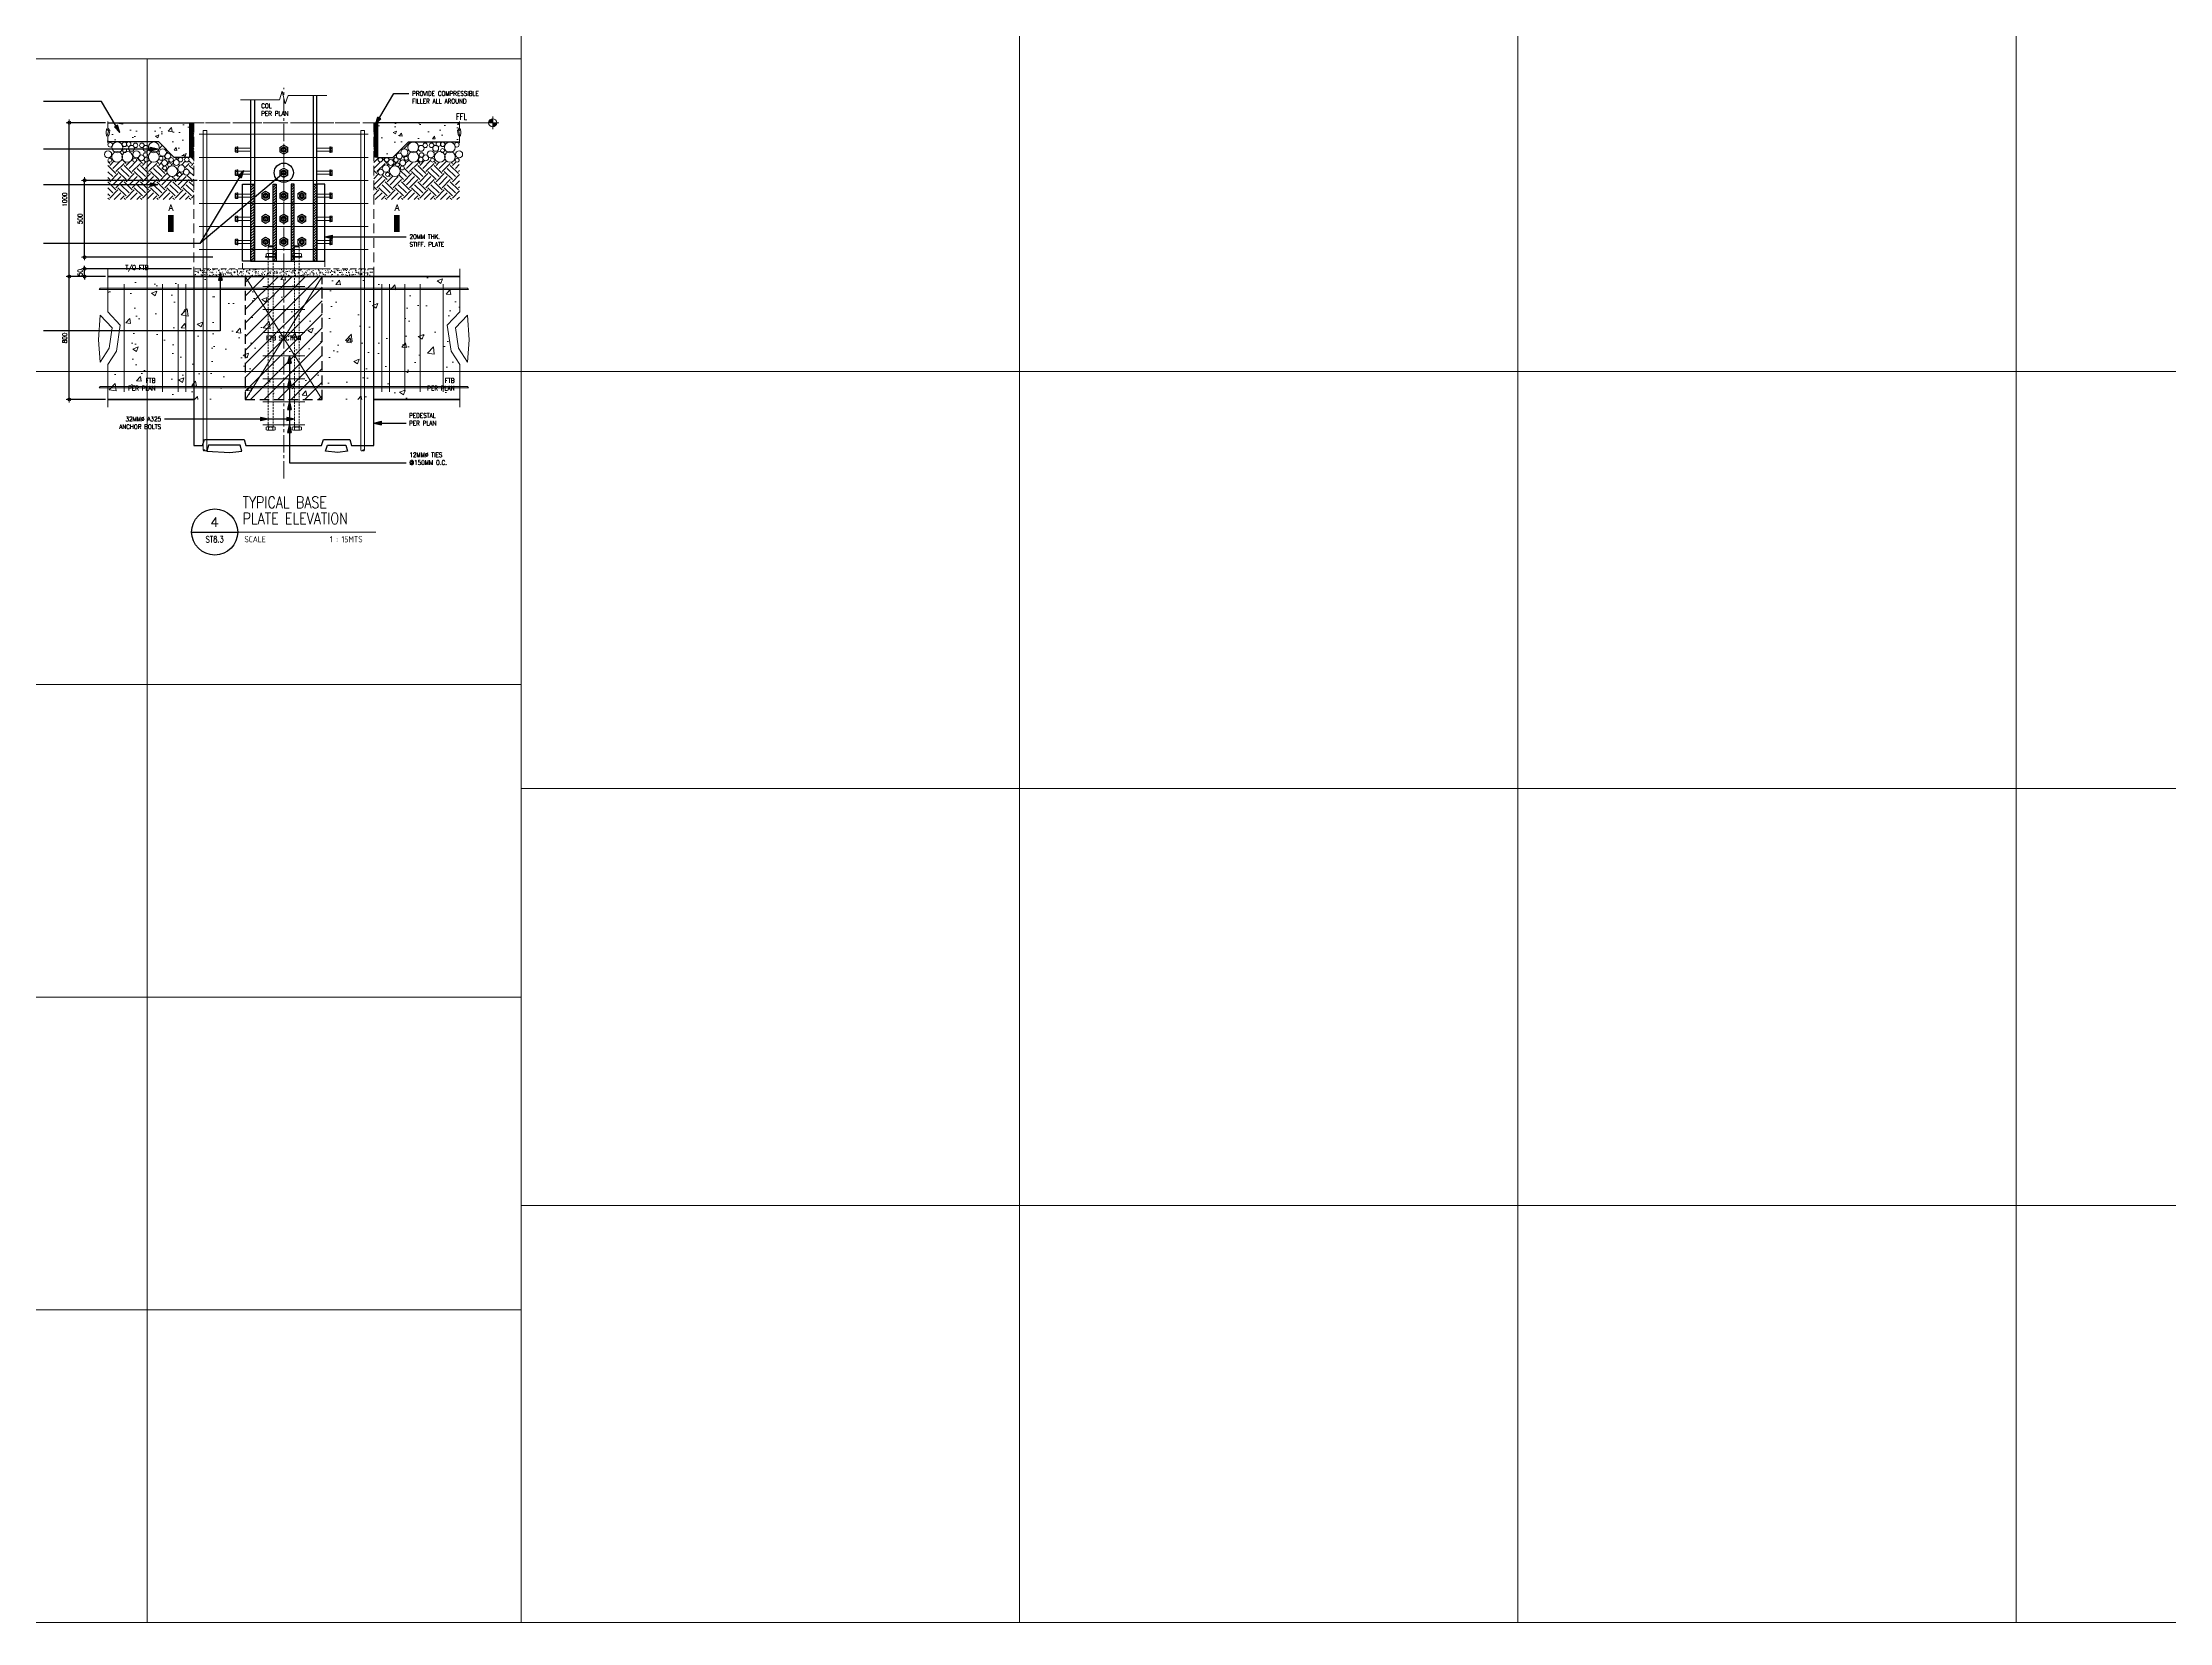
# Model space of a CAD drawing. Header units: millimetres. Extents: x 0 to 437400, y -7936 to 73710.
# Drawn here: x 26049 to 39878, y 0 to 10277 of the extents above; entities that cross this region are included whole.
import ezdxf
from ezdxf.enums import TextEntityAlignment as Align

# ---------------------------------------------------------------- set-up
doc = ezdxf.new("R2010")
doc.units = ezdxf.units.MM
doc.header["$LTSCALE"] = 10
doc.header["$MEASUREMENT"] = 0
for name, pattern in [('CENTER2', [1.125, 0.75, -0.125, 0.125, -0.125]), ('HIDDEN', [0.375, 0.25, -0.125]), ('PHANTOM2', [1.25, 0.625, -0.125, 0.125, -0.125, 0.125, -0.125])]:
    doc.linetypes.add(name, pattern=pattern)
for name, color, linetype, lineweight in [('.1 - NUMBER 9', 9, 'Continuous', 9), ('A_DIM', 1, 'Continuous', 5), ('BOLT', 33, 'Continuous', 20), ('BOLT HOLES', 2, 'Continuous', 5), ('COLUMN', 5, 'Continuous', 30), ('DIM', 1, 'Continuous', 5), ('DRB TIES', 4, 'Continuous', 20), ('DRB002', 251, 'Continuous', 15), ('GROUTING', 2, 'Continuous', 13), ('HATCH', 8, 'Continuous', 5), ('PEDESTAL', 3, 'Continuous', 25), ('PLATE', 2, 'Continuous', 18), ('S-Ablt', 1, 'Continuous', 9), ('S-ANNO-DIMS', 1, 'Continuous', 5), ('S-Anno-Symb', 143, 'PHANTOM2', 13), ('S-Anno-Text', 52, 'Continuous', 15), ('S-ANNO-WELD', 1, 'Continuous', 9), ('S-DETL-LN8', 8, 'Continuous', 9), ('S_Bolt', 9, 'Continuous', 9), ('S_FTB SECTION', 7, 'HIDDEN', 30), ('S_GRID LINES', 252, 'Continuous', 5), ('S_SLAB', 4, 'Continuous', 30), ('STIFFENER PLATE', 2, 'Continuous', 25)]:
    doc.layers.add(name, color=color, linetype=linetype, lineweight=lineweight)
doc.layers.add('A_LINE', color=1, linetype='Continuous')
doc.layers.add('TARGET-MAIN', color=1, linetype='Continuous')
doc.layers.add('GUIDE 000', color=3, linetype='Continuous', lineweight=0, plot=False)
doc.layers.add('S-DETL-GRID', color=62, linetype='Continuous', lineweight=9, plot=False)
doc.styles.add('1', font='simplex.shx', dxfattribs={"width": 0.8, "height": 20})
doc.styles.add('ARCHITEXT', font='architxt.shx', dxfattribs={"width": 0.85})
doc.styles.add('ROMANS12', font='ROMANS.shx', dxfattribs={"height": 1.125})
doc.styles.add('SIMPLEX', font='SIMPLEX.shx', dxfattribs={"width": 1.1})
doc.dimstyles.new('DDIM15', dxfattribs={"dimtxt": 30, "dimasz": 10, "dimexe": 15, "dimexo": 15, "dimgap": 15, "dimtad": 1, "dimdec": 4, "dimrnd": 1, "dimdsep": 46, "dimtxsty": '1', "dimblk": 'CIR-1', "dimcen": 100, "dimclrd": 1, "dimclre": 1, "dimclrt": 3, "dimadec": 0, "dimazin": 0, "dimtfac": 1, "dimtdec": 4, "dimtix": 1, "dimtmove": 0, "dimatfit": 3, "dimfxl": 1, "dimtvp": 1, "dimtolj": 1, "dimtzin": 0, "dimarcsym": 0})
doc.dimstyles.new('ESCA_ARW$7', dxfattribs={"dimtxt": 200, "dimasz": 1, "dimexe": 100, "dimexo": 100, "dimgap": 100, "dimtad": 1, "dimdec": 0, "dimrnd": 1, "dimdsep": 46, "dimtxsty": '1', "dimblk1": 'dim_arw', "dimblk2": 'dim_arw', "dimsah": 1, "dimcen": 50, "dimclrd": 1, "dimclre": 256, "dimclrt": 52, "dimadec": 0, "dimazin": 0, "dimtfac": 1, "dimtofl": 0, "dimtmove": 0, "dimatfit": 3, "dimldrblk": 'dim_arw', "dimfxl": 1, "dimtolj": 1, "dimtzin": 0, "dimarcsym": 0})

# ---------------------------------------------------------------- blocks, each defined once
blk = doc.blocks.new('bltss')
at = {"color": 1}
for radius in [16, 10.7]:
    blk.add_circle((26921, 19121, 0), radius, dxfattribs=at)
at = {"layer": 'BOLT HOLES', "ltscale": 0.05}
blk.add_circle((26921, 19121, 0), 16, dxfattribs=at)
at = {"layer": 'GUIDE 000'}
blk.add_point((26921, 19121, 0), dxfattribs=at)
at = {"layer": 'S_Bolt', "color": 9, "linetype": 'Continuous', "ltscale": 0.5, "elevation": 0}
blk.add_lwpolyline([(26947, 19106), (26947, 19136), (26921, 19151), (26896, 19136), (26896, 19106), (26921, 19091)], close=True, dxfattribs=at)
at = {"layer": 'S_Bolt', "color": 251, "linetype": 'Continuous', "ltscale": 0.5}
blk.add_circle((26921, 19121, 0), 25.6, dxfattribs=at)
blk = doc.blocks.new('BOLT', base_point=(6.579, 3.6798))
for p, q in [((6.571, 3.6847), (6.571, 3.6798)), ((6.575, 3.6847), (6.571, 3.6847)), ((6.575, 3.6858), (6.573, 3.6858)), ((6.575, 3.6798), (6.575, 3.6858)), ((6.575, 3.6858), (6.583, 3.6858)), ((6.575, 3.6847), (6.583, 3.6847)), ((6.585, 3.6858), (6.583, 3.6858)), ((6.583, 3.6798), (6.583, 3.6858)), ((6.587, 3.6847), (6.583, 3.6847)), ((6.587, 3.6798), (6.587, 3.6847))]:
    blk.add_line(p, q)
for centre, radius, start, end in [((6.573, 3.6833), 0.00241, 33.96962, 146.03038), ((6.579, 3.6777), 0.00805, 60.20585, 119.79415), ((6.585, 3.6833), 0.00241, 33.96962, 146.03038)]:
    blk.add_arc(centre, radius, start, end)
blk = doc.blocks.new('BOLT20')
at = {"color": 1}
for p, q in [((-18.5, 4.5), (-18.5, 0)), ((18.5, 4.5), (-18.5, 4.5)), ((-18.5, 0), (18.5, 0)), ((18.5, 0), (18.5, 4.5))]:
    blk.add_line(p, q, dxfattribs=at)
at = {"color": 1, "xscale": 2125, "yscale": 2000, "zscale": 2125}
blk.add_blockref('BOLT', (0, 4.5), dxfattribs=at)
blk = doc.blocks.new('btssd')
at = {"layer": 'S-Ablt', "color": 253}
blk.add_lwpolyline([(26800, 19131), (26717, 19131), (26717, 19111), (26800, 19111)], close=True, dxfattribs=at)
at = {"layer": 'S-Ablt', "color": 253, "xscale": -1, "rotation": 90}
blk.add_blockref('BOLT20', (26717, 19121), dxfattribs=at)
blk = doc.blocks.new('CIR-1')
at = {"layer": 'A_DIM'}
for p, q in [((-2, 0), (2, 0)), ((0, -2), (0, 2))]:
    blk.add_line(p, q, dxfattribs=at)
at = {"layer": 'A_DIM', "color": 2}
blk.add_circle((0, 0), 1, dxfattribs=at)
blk = doc.blocks.new('*D155')
at = {"layer": 'Defpoints', "color": 0, "transparency": 16777216}
for p in [(26223, 8755), (26473, 8755), (26473, 7955)]:
    blk.add_point(p, dxfattribs=at)
at = {"layer": 'S-ANNO-DIMS', "color": 1, "lineweight": -2, "transparency": 16777216}
for p, q in [((26458, 8755), (26208, 8755)), ((26223, 7965), (26223, 8745)), ((26458, 7955), (26208, 7955))]:
    blk.add_line(p, q, dxfattribs=at)
at = {"layer": 'S-ANNO-DIMS', "color": 1, "lineweight": -2, "transparency": 16777216, "xscale": 10, "yscale": 10, "zscale": 10}
for p, rotation in [((26223, 8755), 90), ((26223, 7955), 270)]:
    blk.add_blockref('CIR-1', p, dxfattribs=dict(at, rotation=rotation))
at = {"layer": 'S-ANNO-DIMS', "color": 3, "transparency": 16777216, "insert": (26193, 8355), "char_height": 30, "attachment_point": 5, "rotation": 90, "style": '1'}
blk.add_mtext('\\A1;800', dxfattribs=at)
blk = doc.blocks.new('*D156')
at = {"layer": 'Defpoints', "color": 0, "transparency": 16777216}
for p in [(26223, 9755), (26473, 9755), (26473, 8755)]:
    blk.add_point(p, dxfattribs=at)
at = {"layer": 'S-ANNO-DIMS', "color": 1, "lineweight": -2, "transparency": 16777216}
for p, q in [((26458, 9755), (26208, 9755)), ((26223, 8765), (26223, 9745)), ((26458, 8755), (26208, 8755))]:
    blk.add_line(p, q, dxfattribs=at)
at = {"layer": 'S-ANNO-DIMS', "color": 1, "lineweight": -2, "transparency": 16777216, "xscale": 10, "yscale": 10, "zscale": 10}
for p, rotation in [((26223, 9755), 90), ((26223, 8755), 270)]:
    blk.add_blockref('CIR-1', p, dxfattribs=dict(at, rotation=rotation))
at = {"layer": 'S-ANNO-DIMS', "color": 3, "transparency": 16777216, "insert": (26193, 9255), "char_height": 30, "attachment_point": 5, "rotation": 90, "style": '1'}
blk.add_mtext('\\A1;1000', dxfattribs=at)
blk = doc.blocks.new('A$C33F0596B')
at = {"layer": 'S_Bolt', "ltscale": 20}
for p, q in [((-16.6, -1.2), (-16.6, -10.9)), ((-8.3, -1.2), (-8.3, -10.9)), ((8.3, -1.2), (8.3, -10.9)), ((16.6, -1.2), (16.6, -10.9))]:
    blk.add_line(p, q, dxfattribs=at)
at = {"layer": 'S_Bolt'}
blk.add_line((12.5, -12.1), (-12.5, -12.1), dxfattribs=at)
blk.add_lwpolyline([(12.5, 0), (-12.5, 0)], dxfattribs=at)
at = {"layer": 'S_Bolt', "ltscale": 20}
for centre, radius, start, end in [((-12.5, -7.7), 7.66, 57.13278, 122.86722), ((12.5, -7.7), 7.66, 57.13278, 122.86722), ((-12.5, -4.4), 7.66, 237.13278, 302.86722), ((0, -28.8), 28.8, 73.22135, 106.77865), ((0, 16.7), 28.8, 253.22135, 286.77865), ((12.5, -4.4), 7.66, 237.13278, 302.86722)]:
    blk.add_arc(centre, radius, start, end, dxfattribs=at)
blk = doc.blocks.new('BOLTS (1000MM)')
at = {"layer": 'BOLT', "linetype": 'HIDDEN', "ltscale": 5}
for p, q in [((-16, 69, 3), (-16, 25, 0)), ((16, 69, 3), (16, 25, 0))]:
    blk.add_line(p, q, dxfattribs=at)
blk.add_lwpolyline([(-16, 0), (16, 0), (16, -1104), (-16, -1104)], close=True, dxfattribs=at)
at = {"layer": 'S_Bolt', "ltscale": 25}
for p, q in [((-16, 69, 3), (-11, 74, 3)), ((16, 69, 3), (-16, 69, 3)), ((11, 74, 3), (-11, 74, 3)), ((16, 69, 3), (11, 74, 3))]:
    blk.add_line(p, q, dxfattribs=at)
at = {"layer": 'S_Bolt', "ltscale": 25, "elevation": 3}
blk.add_lwpolyline([(-34, 4), (33, 4), (33, 0), (-34, 0)], close=True, dxfattribs=at)
at = {"xscale": -1.774443666803286, "yscale": 1.774443666803292, "zscale": 1.774443666803286, "rotation": 180}
for p in [(0, 4, 3), (0, -1125)]:
    blk.add_blockref('A$C33F0596B', p, dxfattribs=at)
blk = doc.blocks.new('*D157')
at = {"layer": 'Defpoints', "color": 0, "transparency": 16777216}
for p in [(26323, 8805), (26473, 8755), (27032, 8805)]:
    blk.add_point(p, dxfattribs=at)
at = {"layer": 'S-ANNO-DIMS', "color": 1, "lineweight": -2, "transparency": 16777216}
for p, q in [((27017, 8805), (26308, 8805)), ((26458, 8755), (26308, 8755)), ((26323, 8815), (26323, 8825)), ((26323, 8755), (26323, 8805)), ((26323, 8745), (26323, 8735))]:
    blk.add_line(p, q, dxfattribs=at)
at = {"layer": 'S-ANNO-DIMS', "color": 1, "lineweight": -2, "transparency": 16777216, "xscale": 10, "yscale": 10, "zscale": 10}
for p, rotation in [((26323, 8805), 270), ((26323, 8755), 90)]:
    blk.add_blockref('CIR-1', p, dxfattribs=dict(at, rotation=rotation))
at = {"layer": 'S-ANNO-DIMS', "color": 3, "transparency": 16777216, "insert": (26293, 8780), "char_height": 30, "attachment_point": 5, "rotation": 90, "style": '1'}
blk.add_mtext('\\A1;50', dxfattribs=at)
blk = doc.blocks.new('dim_arw')
h = blk.add_hatch(color=256)
h.paths.add_polyline_path([(-125.6, 29.45), (0, 0), (-125.6, -29.45, -0.115681), (-132.51, 0, -0.115681)])
h.paths.add_polyline_path([(-249.02, 58.4), (-125.6, 29.45, 0.115681), (-132.51, 0, 0.115681), (-125.6, -29.45), (-249.02, -58.4)])
for p, q in [((0, 0), (-249.02, 58.4)), ((-249.02, 58.4), (-249.02, -58.4)), ((0, 0), (-249.02, -58.4))]:
    blk.add_line(p, q)
blk = doc.blocks.new('*D158')
at = {"layer": 'Defpoints', "color": 0, "transparency": 16777216}
for p in [(26323, 9380), (27069, 9380), (27172, 8880)]:
    blk.add_point(p, dxfattribs=at)
at = {"layer": 'S-ANNO-DIMS', "color": 1, "lineweight": -2, "transparency": 16777216}
for p, q in [((27054, 9380), (26308, 9380)), ((26323, 8890), (26323, 9370)), ((27157, 8880), (26308, 8880))]:
    blk.add_line(p, q, dxfattribs=at)
at = {"layer": 'S-ANNO-DIMS', "color": 1, "lineweight": -2, "transparency": 16777216, "xscale": 10, "yscale": 10, "zscale": 10}
for p, rotation in [((26323, 9380), 90), ((26323, 8880), 270)]:
    blk.add_blockref('CIR-1', p, dxfattribs=dict(at, rotation=rotation))
at = {"layer": 'S-ANNO-DIMS', "color": 3, "transparency": 16777216, "insert": (26293, 9130), "char_height": 30, "attachment_point": 5, "rotation": 90, "style": '1'}
blk.add_mtext('\\A1;500', dxfattribs=at)
blk = doc.blocks.new('Elev_Pnt')
at = {"layer": 'S-Anno-Symb'}
h = blk.add_hatch(color=1, dxfattribs=at)
h.paths.add_polyline_path([(0, 110, 0.414214), (-110, 0), (0, 0)])
h.paths.add_polyline_path([(110, 0), (0, 0), (0, -110, 0.414214)])
at = {"layer": 'S-Anno-Symb', "color": 1, "linetype": 'Continuous'}
for p, q in [((0, -170), (0, 170)), ((-170, 0), (170, 0))]:
    blk.add_line(p, q, dxfattribs=at)
blk.add_circle((0, 0), 110, dxfattribs=at)
blk = doc.blocks.new('TARGET-DWGLABEL')
at = {"layer": 'TARGET-MAIN'}
blk.add_line((-7.5, 0), (7.5, 0), dxfattribs=at)
blk.add_circle((0, 0), 7.5, dxfattribs=at)
at = {"layer": 'TARGET-MAIN', "color": 2, "style": 'ARCHITEXT', "width": 0.85}
blk.add_text('SCALE', height=2, dxfattribs=at).set_placement((9.66, -2.36), align=Align.MIDDLE_LEFT)
at = {"layer": 'TARGET-MAIN', "color": 6, "style": 'ARCHITEXT', "width": 0.85}
blk.add_attdef('DRAWING_TITLE', text='', height=5, dxfattribs=at).set_placement((9.08, 4.41), align=Align.MIDDLE_LEFT)
at = {"layer": 'TARGET-MAIN', "color": 4, "style": 'ARCHITEXT', "width": 0.85}
blk.add_attdef('DWG_NO.', text='', height=3, dxfattribs=at).set_placement((0, 3.17), align=Align.MIDDLE_CENTER)
at = {"layer": 'TARGET-MAIN', "color": 3, "style": 'ARCHITEXT', "width": 0.85}
blk.add_attdef('SHT_NO.', text='', height=2, dxfattribs=at).set_placement((-0.02, -2.36), align=Align.MIDDLE_CENTER)
at = {"layer": 'TARGET-MAIN', "color": 2, "style": 'ARCHITEXT', "width": 0.85}
blk.add_attdef('SCALE', text='', height=2, dxfattribs=at).set_placement((69.6, -2.36), align=Align.MIDDLE_RIGHT)

msp = doc.modelspace()

# ---------------------------------------------------------------- hatches: boundary and pattern name
at = {"layer": 'HATCH'}
h = msp.add_hatch(dxfattribs=at)
h.set_pattern_fill('AR-CONC', color=256, scale=30, style=0)
h.set_pattern_definition([(50, (-9642.51, 4558.57), (215.17805, -18.82564), [22.5, -247.5]), (355, (-9642.51, 4558.57), (-41.6254, 225.6576), [18, -198]), (100.45144, (-9624.58, 4557), (173.5527, 206.832), [19.122, -210.3426]), (46.1842, (-9642.5, 4618.57), (320.1724, -49.6558), [33.75, -371.25]), (96.6356, (-9615.83, 4614.43), (280.3986, 292.2356), [28.683, -315.514]), (351.1842, (-9642.5, 4618.57), (280.3986, 292.2356), [27, -297]), (21, (-9612.51, 4603.57), (179.0721, -120.7857), [22.5, -247.5]), (326, (-9612.51, 4603.57), (72.9946, 217.545), [18, -198]), (71.45144, (-9597.6, 4593.5), (252.0667, 96.7593), [19.122, -210.3426]), (37.5, (-9642.51, 4558.57), (3.64796, 99.86816), [0, -195.6, 0, -201, 0, -198.75]), (7.5, (-9642.51, 4558.57), (78.92086, 118.3235), [0, -114.6, 0, -191.1, 0, -75.75]), (327.5, (-9709.41, 4558.57), (160.14673, -6.76646), [0, -75, 0, -234, 0, -310.5]), (317.5, (-9739.41, 4558.57), (174.95585, 30.0315), [0, -97.5, 0, -155.4, 0, -220.5])])
h.paths.add_polyline_path([(27005, 9754.77668), (26472.987, 9754.77668), (26472.987, 9718.75886), (26485.67886, 9705.37559), (26481.86689, 9678.9873), (26472.987, 9665.34453), (26472.987, 9629.77668), (26605.27951, 9629.77668, -0.144010786), (26613.63028, 9629.77668), (26805, 9629.77668), (26905, 9529.77668), (27005, 9529.77668)])
h.paths.add_polyline_path([(28427.487, 9629.77668), (28618.85672, 9629.77668, -0.144010786), (28627.20749, 9629.77668), (28759.5, 9629.77668), (28759.5, 9665.34453), (28750.62011, 9678.9873), (28746.80814, 9705.37559), (28759.5, 9718.75886), (28759.5, 9754.77668), (28227.487, 9754.77668), (28227.487, 9529.77668), (28327.487, 9529.77668)])
h = msp.add_hatch(dxfattribs=at)
h.set_pattern_fill('ANSI31', color=256, scale=50, style=0)
h.set_pattern_definition([(45, (-9642.513, 4558.571), (-4.4194174, 4.4194174), [])])
h.paths.add_polyline_path([(28227.487, 9754.77668), (28202.487, 9754.77668), (28202.487, 9529.77668), (28227.487, 9529.77668)])
h.paths.add_polyline_path([(27032.487, 9754.77668), (27005, 9754.77668), (27005, 9529.77668), (27032.487, 9529.77668)])
h = msp.add_hatch(dxfattribs=at)
h.set_pattern_fill('EARTH', color=256, scale=300, angle=45, style=0)
h.set_pattern_definition([(45, (-9642.51, 4558.57), (7e-15, 106.06602), [75, -75]), (45, (-9662.4, 4578.46), (7e-15, 106.06602), [75, -75]), (45, (-9682.29, 4598.346), (7e-15, 106.06602), [75, -75]), (135, (-9682.29, 4611.604), (-106.06602, 1e-14), [75, -75]), (135, (-9662.4, 4631.49), (-106.06602, 1e-14), [75, -75]), (135, (-9642.51, 4651.38), (-106.06602, 1e-14), [75, -75])])
h.paths.add_polyline_path([(26831.26455, 9460.31493, -0.4468171997), (26843.05795, 9475.10343, -0.4321865206), (26822.85319, 9494.11236, -1), (26860.94183, 9494.11236, -0.1135494487), (26862.95238, 9485.81263, -0.8279031935), (26887.46018, 9481.15654, -0.1498560245), (26885.27834, 9474.04025, -0.4194739058), (26929.05941, 9450.37557, -0.0696210109), (26928.16551, 9456.76417, -1), (26974.71828, 9456.76417, -0.0828323209), (26973.458, 9449.20897, -0.673191699), (27002.91507, 9429.77668), (27032.487, 9429.77668), (27032.487, 9529.77668), (27005, 9529.77668), (26987.19793, 9529.77668, -0.4142135624), (27001.99535, 9514.97926, -1), (26972.4005, 9514.97926, -0.4142135624), (26987.19793, 9529.77668), (26945.65113, 9529.77668, -0.4142135624), (26960.44856, 9514.97926, -0.6153678813), (26936.8644, 9503.07307, -0.0960744178), (26938.24507, 9495.95397, -1), (26900.15643, 9495.95397, -0.640127344), (26931.56846, 9510.43588, -0.0781784549), (26930.85371, 9514.97926, -0.4142135624), (26945.65113, 9529.77668), (26905, 9529.77668), (26805, 9629.77668), (26773, 9629.77668, -0.4146032094), (26807.92607, 9594.89704, -0.288272755), (26788.15949, 9563.46162, -0.2808327221), (26807.06646, 9532.45413, -0.0483479778), (26806.99536, 9525.72479, -0.5710022356), (26824.29092, 9539.10697, -0.3297174117), (26807.82255, 9561.36547, -1), (26854.37532, 9561.36547, -0.0828323209), (26853.11504, 9553.81027, -0.6037392841), (26882.94183, 9538.11236, -0.1598268345), (26879.24146, 9526.83187, -0.533189397), (26899.64532, 9513.13765, -1), (26870.05046, 9513.13765, -0.1417875042), (26872.33745, 9521.04035, -0.5560588575), (26844.85319, 9538.11236, -0.0662222542), (26845.5155, 9543.0911, -0.2723988394), (26823.1742, 9535.45592, -0.3297174117), (26832.15693, 9523.31493, -0.9823896059), (26806.43238, 9525.83363, -0.8141350379), (26738.35987, 9520.14172, -0.0874914024), (26739.25232, 9515.08056, -1), (26709.65747, 9515.08056, -0.0832274385), (26710.40538, 9519.91537, -0.8466395606), (26673.35319, 9526.11236, -0.0662222542), (26674.0155, 9531.0911, -0.2723988394), (26651.6742, 9523.45592, -0.3297174117), (26660.65693, 9511.31493, -1), (26635.26455, 9511.31493, -0.6782214885), (26652.79092, 9527.10697, -0.2787272706), (26633.89015, 9542.02745, -0.0696210109), (26635.22965, 9532.45413, -0.845444398), (26567.40032, 9521.01249, -0.845444398), (26499.57098, 9532.45413, -0.0772118999), (26497.58418, 9542.97687, -0.2815956093), (26483.12643, 9523.45592, -0.5040789737), (26499.53608, 9511.31493, -1), (26474.1437, 9511.31493), (26474.14367, 9429.77668), (26858.80039, 9429.77668, -0.0733963925), (26857.31327, 9439.85283, -0.2478339262), (26872.52603, 9468.65915, -0.3632164964), (26862.06779, 9481.15654, -0.1292442388), (26859.61496, 9487.12822, -0.3122923406), (26843.18712, 9472.98753, -0.4321865206), (26856.65693, 9460.31493, -1)])
h.paths.add_polyline_path([(27032.487, 9429.77668), (27002.91507, 9429.77668, -0.8198272745), (26965.56588, 9429.77668), (26946.03284, 9429.77668, -0.2708412653), (26952.49989, 9418.71363, -1), (26927.10751, 9418.71363, -0.2708412653), (26933.57456, 9429.77668), (26925.58549, 9429.77668, -0.7427859735), (26858.80039, 9429.77668), (26472.987, 9429.77668), (26472.987, 9254.77668), (27032.487, 9254.77668)])
h.paths.add_polyline_path([(28759.5, 9429.77668), (28373.68661, 9429.77668, -0.7427859735), (28306.90151, 9429.77668), (28298.91244, 9429.77668, -0.2708412653), (28305.37949, 9418.71363, -1), (28279.98711, 9418.71363, -0.2708412653), (28286.45416, 9429.77668), (28266.92112, 9429.77668, -0.8198272745), (28229.57193, 9429.77668), (28202.487, 9429.77668), (28202.487, 9254.77668), (28759.5, 9254.77668)])
h.paths.add_polyline_path([(28758.3433, 9511.31493, -1), (28732.95092, 9511.31493, -0.6782214885), (28750.47729, 9527.10697, -0.2787272706), (28731.57652, 9542.02745, -0.0696210109), (28732.91602, 9532.45413, -0.845444398), (28665.08668, 9521.01249, -0.845444398), (28597.25735, 9532.45413, -0.0772118999), (28595.27055, 9542.97687, -0.2815956093), (28580.8128, 9523.45592, -0.5040789737), (28597.22245, 9511.31493, -1), (28571.83007, 9511.31493, -0.4041411178), (28579.69608, 9527.10697, -0.2459780019), (28558.4715, 9531.0911, -0.0662222542), (28559.13381, 9526.11236, -0.8551028051), (28522.02421, 9519.89561, -0.0830483884), (28522.82953, 9515.08056, -1), (28493.23468, 9515.08056, -0.0928012141), (28493.07625, 9520.52423, -0.7859895074), (28425.49164, 9525.72479, -0.0477783989), (28425.72245, 9523.31493, -1), (28400.33007, 9523.31493, -0.4041411178), (28408.19608, 9539.10697, -0.2459780019), (28386.9715, 9543.0911, -0.0662222542), (28387.63381, 9538.11236, -0.5560588575), (28360.14955, 9521.04035, -0.1417875042), (28362.43654, 9513.13765, -1), (28332.84168, 9513.13765, -0.533189397), (28353.24554, 9526.83187, -0.1598268345), (28349.54517, 9538.11236, -0.6037392841), (28379.37196, 9553.81027, -0.0828323209), (28378.11168, 9561.36547, -1), (28424.66445, 9561.36547, -0.3670373841), (28409.3128, 9535.45592, -0.4610617365), (28426.05462, 9525.83363, -0.0477783989), (28425.42054, 9532.45413, -0.2808327221), (28444.32751, 9563.46162, -0.288272755), (28424.56093, 9594.89704, -0.4138240227), (28459.39421, 9629.77668), (28427.487, 9629.77668), (28327.487, 9529.77668), (28286.83587, 9529.77668, -0.4142135624), (28301.63329, 9514.97926, -0.0781784549), (28300.91854, 9510.43588, -0.640127344), (28332.33057, 9495.95397, -1), (28294.24193, 9495.95397, -0.0960744178), (28295.6226, 9503.07307, -0.6153678813), (28272.03844, 9514.97926, -0.4142135624), (28286.83587, 9529.77668), (28245.28907, 9529.77668, -0.4142135624), (28260.0865, 9514.97926, -1), (28230.49165, 9514.97926, -0.4142135624), (28245.28907, 9529.77668), (28227.487, 9529.77668), (28202.487, 9529.77668), (28202.487, 9429.77668), (28229.57193, 9429.77668, -0.0493819832), (28229.20221, 9433.51106, -0.6037392841), (28259.029, 9449.20897, -0.0828323209), (28257.76872, 9456.76417, -1), (28304.32149, 9456.76417, -0.0836116361), (28306.75389, 9449.42615, -0.3914120313), (28347.20866, 9474.04025, -0.1498560245), (28345.02682, 9481.15654, -1.1215317511), (28372.87204, 9487.12822, -0.0941498473), (28371.54517, 9494.11236, -1), (28409.63381, 9494.11236, -0.4698932659), (28389.29988, 9472.98753, -0.3964661524), (28401.22245, 9460.31493, -1), (28375.83007, 9460.31493, -0.4909592783), (28389.42905, 9475.10343, -0.3286238647), (28369.53462, 9485.81263, -0.0941498473), (28370.41921, 9481.15654, -0.3632164964), (28359.96097, 9468.65915, -0.2478339262), (28375.17373, 9439.85283, -0.0733963925), (28373.68661, 9429.77668), (28759.5, 9429.77668)])
h = msp.add_hatch(dxfattribs=at)
h.set_pattern_fill('ANSI31', color=256, scale=100, style=0)
h.set_pattern_definition([(45, (609.987, -10141.223), (-8.838835, 8.838835), [])])
h.paths.add_polyline_path([(27404.48725, 9354.77668), (27424.48075, 9354.77668), (27424.48075, 8854.77668), (27404.47425, 8854.77668)])
h = msp.add_hatch(dxfattribs=at)
h.set_pattern_fill('ANSI31', color=256, scale=100, style=0)
h.set_pattern_definition([(45, (754.246, -10141.223), (-8.838835, 8.838835), [])])
h.paths.add_polyline_path([(27548.74675, 9354.77668), (27568.74025, 9354.77668), (27568.74025, 8854.77668), (27548.73375, 8854.77668)])
h = msp.add_hatch(dxfattribs=at)
h.set_pattern_fill('ANSI31', color=256, scale=100, style=0)
h.set_pattern_definition([(45, (871.733, -10141.223), (-8.838835, 8.838835), [])])
h.paths.add_polyline_path([(27666.23375, 9354.77668), (27686.22725, 9354.77668), (27686.22725, 8854.77668), (27666.22075, 8854.77668)])
h = msp.add_hatch(dxfattribs=at)
h.set_pattern_fill('ANSI31', color=256, scale=100, style=0)
h.set_pattern_definition([(45, (1016.006, -10141.223), (-8.838835, 8.838835), [])])
h.paths.add_polyline_path([(27810.50625, 9354.77668), (27830.49975, 9354.77668), (27830.49975, 8854.77668), (27810.49325, 8854.77668)])
h = msp.add_hatch(dxfattribs=at)
h.set_pattern_fill('AR-CONC', color=256, scale=50, style=0)
h.set_pattern_definition([(50, (-6402.5, 11338.78), (358.63, -31.376), [37.5, -412.5]), (355, (-6402.5, 11338.78), (-69.3757, 376.096), [30, -330]), (100.4514, (-6372.63, 11336.16), (289.2544, 344.72), [31.87, -350.571]), (46.1842, (-6402.5, 11438.78), (533.6207, -82.7596), [56.25, -618.75]), (96.6356, (-6358.04, 11431.9), (467.331, 487.059), [47.805, -525.857]), (351.1842, (-6402.5, 11438.8), (467.331, 487.059), [45, -495]), (21, (-6352.5, 11413.78), (298.4535, -201.3094), [37.5, -412.5]), (326, (-6352.5, 11413.78), (121.6577, 362.575), [30, -330]), (71.4514, (-6327.64, 11397), (420.1112, 161.2656), [31.87, -350.571]), (37.5, (-6402.51, 11338.78), (6.07993, 166.44693), [0, -326, 0, -335, 0, -331.25]), (7.5, (-6402.51, 11338.78), (131.5348, 197.2059), [0, -191, 0, -318.5, 0, -126.25]), (327.5, (-6514.01, 11338.78), (266.9112, -11.27744), [0, -125, 0, -390, 0, -517.5]), (317.5, (-6564.01, 11338.78), (291.5931, 50.0525), [0, -162.5, 0, -259, 0, -367.5])])
h.paths.add_polyline_path([(28705.15568, 8269.72463), (28680.75906, 8438.60969), (28761.987, 8524.26263), (28761.987, 8754.77668), (26472.987, 8754.77668), (26472.987, 8524.26263), (26554.21494, 8438.60969), (26529.81832, 8269.72463), (26472.987, 8182.41091), (26472.987, 7954.77668), (28761.987, 7954.77668), (28761.987, 8182.41091)])
h = msp.add_hatch(dxfattribs=at)
h.set_pattern_fill('AR-SAND', color=256, scale=15, style=0)
h.set_pattern_definition([(37.5, (-9642.513, 6986.277), (-0.9449, 28.902357), [0, -22.8, 0, -25.5, 0, -24.375]), (7.5, (-9642.513, 6986.277), (26.54665, 42.33219), [0, -12.3, 0, -20.55, 0, -7.875]), (327.5, (-9660.963, 6986.277), (46.712128, 0.084886), [0, -7.5, 0, -27, 0, -35.25]), (317.5, (-9660.963, 6986.277), (45.0919, 13.165133), [0, -3.75, 0, -17.7, 0, -20.25])])
h.paths.add_polyline_path([(27032.487, 8754.77668), (28202.487, 8754.77668), (28202.487, 8804.77668), (27032.487, 8804.77668)])
h = msp.add_hatch(dxfattribs=at)
h.set_pattern_fill('ANSI31', color=256, scale=500, style=0)
h.set_pattern_definition([(45, (-9483.683, 5717.777), (-44.19417, 44.19417), [])])
h.paths.add_polyline_path([(27367.42552, 7954.77668), (27867.42552, 7954.77668), (27867.42552, 8754.77668), (27367.42552, 8754.77668)])

# ---------------------------------------------------------------- linework, layer by layer
at = {"layer": '.1 - NUMBER 9', "color": 1, "elevation": -0.00001}
msp.add_lwpolyline([(27896.595, 9932.5708), (27645.28112, 9932.5708), (27626.96907, 9876.98256), (27608.00493, 9960.36492), (27589.69288, 9904.77668), (27335.204, 9904.77668)], dxfattribs=at)
at = {"layer": 'A_LINE', "color": 1, "lineweight": 13}
msp.add_line((27018.48589, 7092.77669, 0), (28216.48811, 7092.77669, 0), dxfattribs=at)
at = {"layer": 'COLUMN'}
for p, q in [((27426.987, 9904.77668), (27426.987, 8854.77668)), ((27807.987, 9932.5708), (27807.987, 8854.77668))]:
    msp.add_line(p, q, dxfattribs=at)
msp.add_lwpolyline([(27401.968, 9904.77668), (27401.968, 8854.77668), (27833.006, 8854.77668), (27833.006, 9932.5708)], dxfattribs=at)
at = {"layer": 'DIM', "color": 1}
for centre, radius in [((26475.2017, 9549.36547), 23.27638), ((26489.45489, 9611.58056), 14.79743), ((26534.45065, 9532.45413), 34.87967), ((26535.31026, 9594.89704), 34.87967), ((26600.34998, 9532.45413), 34.87967), ((26581.95489, 9614.08056), 14.79743), ((26582.92102, 9573.75784), 12.69619), ((26609.45489, 9615.58056), 14.79743), ((26627.35779, 9588.55527), 19.04432), ((26659.59893, 9549.36547), 23.27638), ((26653.80817, 9607.58056), 14.79743), ((26692.39751, 9526.11236), 19.04432), ((26695.35497, 9607.58056), 14.79743), ((26721.80535, 9588.55527), 19.04432), ((26718.84789, 9545.13765), 14.79743), ((26772.18679, 9532.45413), 34.87967), ((26773.0464, 9594.89704), 34.87967), ((26831.09893, 9561.36547), 23.27638), ((26863.89751, 9538.11236), 19.04432), ((28368.58949, 9538.11236), 19.04432), ((28401.38807, 9561.36547), 23.27638), ((28459.4406, 9594.89704), 34.87967), ((28460.30021, 9532.45413), 34.87967), ((28510.68165, 9588.55527), 19.04432), ((28513.63911, 9545.13765), 14.79743), ((28540.08949, 9526.11236), 19.04432), ((28537.13203, 9607.58056), 14.79743), ((28572.88807, 9549.36547), 23.27638), ((28578.67883, 9607.58056), 14.79743), ((28605.12921, 9588.55527), 19.04432), ((28632.13702, 9532.45413), 34.87967), ((28623.03211, 9615.58056), 14.79743), ((28650.53211, 9614.08056), 14.79743), ((28649.56598, 9573.75784), 12.69619), ((28697.17674, 9594.89704), 34.87967), ((28698.03635, 9532.45413), 34.87967), ((28743.03211, 9611.58056), 14.79743), ((28757.2853, 9549.36547), 23.27638), ((26486.83989, 9511.31493), 12.69619), ((26647.96074, 9511.31493), 12.69619), ((26724.45489, 9515.08056), 14.79743), ((26819.46074, 9523.31493), 12.69619), ((26841.89751, 9494.11236), 19.04432), ((26843.96074, 9460.31493), 12.69619), ((26892.19294, 9439.85283), 34.87967), ((26874.76399, 9481.15654), 12.69619), ((26884.84789, 9513.13765), 14.79743), ((26919.20075, 9495.95397), 19.04432), ((26939.8037, 9418.71363), 12.69619), ((26951.44189, 9456.76417), 23.27638), ((26945.65113, 9514.97926), 14.79743), ((26984.24047, 9433.51106), 19.04432), ((26987.19793, 9514.97926), 14.79743), ((28248.24653, 9433.51106), 19.04432), ((28245.28907, 9514.97926), 14.79743), ((28281.04511, 9456.76417), 23.27638), ((28286.83587, 9514.97926), 14.79743), ((28292.6833, 9418.71363), 12.69619), ((28313.28625, 9495.95397), 19.04432), ((28340.29406, 9439.85283), 34.87967), ((28347.63911, 9513.13765), 14.79743), ((28357.72301, 9481.15654), 12.69619), ((28390.58949, 9494.11236), 19.04432), ((28388.52626, 9460.31493), 12.69619), ((28413.02626, 9523.31493), 12.69619), ((28508.03211, 9515.08056), 14.79743), ((28584.52626, 9511.31493), 12.69619), ((28745.64711, 9511.31493), 12.69619)]:
    msp.add_circle(centre, radius, dxfattribs=at)
at = {"layer": 'DRB TIES'}
for p, q in [((27068.53555, 9679.77668), (28166.43845, 9679.77668)), ((27068.53555, 9529.77668), (28166.43845, 9529.77668)), ((27068.53555, 9379.77668), (28166.43845, 9379.77668)), ((27068.53555, 9229.77668), (28166.43845, 9229.77668)), ((27068.53555, 9079.77668), (28166.43845, 9079.77668)), ((27068.53555, 8929.77668), (28166.43845, 8929.77668)), ((26580, 8004.77668), (26580, 8704.77668)), ((26730, 8004.77668), (26730, 8704.77668)), ((26830, 8004.77668), (26830, 8704.77668)), ((26930, 8004.77668), (26930, 8704.77668)), ((26980, 8004.77668), (26980, 8704.77668)), ((27481.49701, 8689.77668, 0), (27753.53701, 8689.77668, 0)), ((28254.974, 8004.77668), (28254.974, 8704.77668)), ((28304.974, 8004.77668), (28304.974, 8704.77668)), ((28404.974, 8004.77668), (28404.974, 8704.77668)), ((28504.974, 8004.77668), (28504.974, 8704.77668)), ((28654.974, 8004.77668), (28654.974, 8704.77668)), ((27481.49701, 8539.77668, 0), (27753.53701, 8539.77668, 0)), ((27481.49701, 8389.77668, 0), (27753.53701, 8389.77668, 0)), ((27481.49701, 8239.77668, 0), (27753.53701, 8239.77668, 0)), ((27481.49701, 8089.77668, 0), (27753.53701, 8089.77668, 0)), ((27481.49701, 7939.77668, 0), (27753.53701, 7939.77668, 0)), ((27481.49701, 7789.77668, 0), (27753.53701, 7789.77668, 0))]:
    msp.add_line(p, q, dxfattribs=at)
at = {"layer": 'DRB002', "color": 1}
for points in [[(27092.487, 7624.20575, -0.5852423885), (27104.46272, 7624.20575, -0.5852423885), (27092.487, 7624.20575), (27092.487, 9704.77668), (27116.43845, 9704.77668), (27116.43845, 7624.20575, -0.5852423885), (27104.46272, 7624.20575)], [(28142.487, 7624.20575, 0.5852423885), (28130.51128, 7624.20575, 0.5852423885), (28142.487, 7624.20575), (28142.487, 9704.77668), (28118.53555, 9704.77668), (28118.53555, 7624.20575, 0.5852423885), (28130.51128, 7624.20575)]]:
    msp.add_lwpolyline(points, format="xyb", dxfattribs=at)
at = {"layer": 'DRB002'}
for points in [[(28812.09522, 8679.77668), (28817.86872, 8669.77668), (26417.21349, 8669.77668), (26422.987, 8679.77668), (28811.987, 8679.77668)], [(28811.987, 8039.77668), (26422.987, 8039.77668), (26417.21349, 8029.77668), (28817.86872, 8029.77668), (28812.09522, 8039.77668)]]:
    msp.add_lwpolyline(points, dxfattribs=at)
at = {"layer": 'GROUTING', "linetype": 'HIDDEN', "ltscale": 15}
msp.add_lwpolyline([(27032.487, 8754.77668), (28202.487, 8754.77668), (28202.487, 8804.77668), (27032.487, 8804.77668)], close=True, dxfattribs=at)
at = {"layer": 'HATCH'}
for p, q in [((27367.42552, 8754.77668, 2.66963), (27867.42552, 7954.77668, 2.66963)), ((27367.88767, 7954.77668), (27867.42552, 8754.77668, 2.66963))]:
    msp.add_line(p, q, dxfattribs=at)
at = {"layer": 'PEDESTAL', "color": 4, "lineweight": 35}
for p, q in [((26472.987, 8754.77668), (28761.987, 8754.77668)), ((27032.487, 7954.77668), (26472.987, 7954.77668)), ((28761.987, 7954.77668), (28202.487, 7954.77668))]:
    msp.add_line(p, q, dxfattribs=at)
at = {"layer": 'PEDESTAL'}
msp.add_lwpolyline([(27090.19126, 7654.77668), (27102.23872, 7693.86666), (27359.72348, 7693.86666), (27371.77094, 7654.77668), (27863.1438, 7654.77668), (27875.19126, 7693.86666), (28046.84776, 7693.86666), (28058.89523, 7654.77668), (28202.487, 7654.77668), (28202.487, 8754.77668), (27032.487, 8754.77668), (27032.487, 7654.77668), (27090.19126, 7654.77668)], dxfattribs=at)
at = {"layer": 'PEDESTAL', "elevation": -2.65628}
for points in [[(27116.53221, 7619.09486), (27266.22681, 7610.57026), (27345.42999, 7619.09486), (27333.38253, 7658.18484), (27128.57967, 7658.18484), (27116.53221, 7619.09486)], [(28032.55428, 7619.09486), (27968.68793, 7610.57026), (27889.48474, 7619.09486), (27901.53221, 7658.18484), (28020.50682, 7658.18484), (28032.55428, 7619.09486)]]:
    msp.add_lwpolyline(points, dxfattribs=at)
at = {"layer": 'PLATE', "linetype": 'HIDDEN', "ltscale": 25}
msp.add_lwpolyline([(28202.487, 8754.77668), (28202.487, 9754.77668), (27032.487, 9754.77668), (27032.487, 8754.77668)], dxfattribs=at)
at = {"layer": 'PLATE', "linetype": 'HIDDEN', "ltscale": 15}
msp.add_lwpolyline([(27349.9615, 8854.77668), (27885.0125, 8854.77668), (27885.0125, 8804.77668), (27349.9615, 8804.77668)], close=True, dxfattribs=at)
at = {"layer": 'S-Anno-Symb', "color": 1, "linetype": 'Continuous'}
msp.add_line((28768.32046, 9754.77668), (29016.91324, 9754.77668, -0.00001), dxfattribs=at)
at = {"layer": 'S-Anno-Symb', "linetype": 'ByBlock'}
for points in [[(28352.487, 9154.77668, 0, 0, 0), (26882.487, 9154.77668, 36.7636, 36.7636, 0), (26882.487, 9044.48587, 0, 0, 0)], [(26882.487, 9154.77668, 0, 0, 0), (28352.487, 9154.77668, 36.7636, 36.7636, 0), (28352.487, 9044.48587, 0, 0, 0)]]:
    msp.add_lwpolyline(points, format="xyseb", dxfattribs=at)
at = {"layer": 'S-DETL-GRID'}
for p, q in [((32400, 13559.99998), (32400, 0)), ((35640, 13559.99998), (35640, 0)), ((38880, 13559.99998), (38880, 0)), ((26730, 10169.99998), (26730, 0)), ((29160, 8135.99999), (14580, 8135.99999)), ((48600, 8135.99999), (29160, 8135.99999)), ((29160, 6101.99999), (14580, 6101.99999)), ((48600, 5423.99999), (29160, 5423.99999)), ((29160, 4067.99999), (14580, 4067.99999)), ((48600, 2712), (29160, 2712)), ((29160, 2034), (14580, 2034))]:
    msp.add_line(p, q, dxfattribs=at)
at = {"layer": 'S-DETL-GRID', "color": 252}
msp.add_lwpolyline([(29160, 13559.99998), (48600, 13559.99998), (48600, 0), (29160, 0)], close=True, dxfattribs=at)
at = {"layer": 'S-DETL-GRID'}
msp.add_lwpolyline([(14580, 10169.99998), (29160, 10169.99998), (29160, 0), (14580, 0)], close=True, dxfattribs=at)
at = {"layer": 'S-DETL-LN8', "color": 1}
for points in [[(26463.60099, 9690.34807), (26465.1745, 9667.66312), (26474.38064, 9681.80712), (26477.40544, 9702.74624), (26465.1745, 9715.64348), (26463.60099, 9690.34807)], [(26472.987, 9621.96418), (26472.987, 9665.34453), (26481.86689, 9678.9873), (26485.67886, 9705.37559), (26472.987, 9718.75886), (26472.987, 9762.58918)], [(28759.5, 9621.96418), (28759.5, 9665.34453), (28750.62011, 9678.9873), (28746.80814, 9705.37559), (28759.5, 9718.75886), (28759.5, 9762.58918)], [(28768.88601, 9690.34807), (28767.3125, 9667.66312), (28758.10636, 9681.80712), (28755.08156, 9702.74624), (28767.3125, 9715.64348), (28768.88601, 9690.34807)], [(26472.987, 7904.77668), (26472.987, 8182.41091), (26529.81832, 8269.72463), (26554.21494, 8438.60969), (26472.987, 8524.26263), (26472.987, 8804.77668)], [(28761.987, 7904.77668), (28761.987, 8182.41091), (28705.15568, 8269.72463), (28680.75906, 8438.60969), (28761.987, 8524.26263), (28761.987, 8804.77668)], [(26412.91656, 8342.43355), (26422.987, 8197.24986), (26481.90632, 8287.7715), (26501.26504, 8421.78186), (26422.987, 8504.32421), (26412.91656, 8342.43355)], [(28822.05744, 8342.43355), (28811.987, 8197.24986), (28753.06768, 8287.7715), (28733.70896, 8421.78186), (28811.987, 8504.32421), (28822.05744, 8342.43355)]]:
    msp.add_lwpolyline(points, dxfattribs=at)
at = {"layer": 'S_FTB SECTION', "ltscale": 25, "elevation": 2.66963}
msp.add_lwpolyline([(27367.42552, 7954.77668), (27867.42552, 7954.77668), (27867.42552, 8754.77668), (27367.42552, 8754.77668)], close=True, dxfattribs=at)
at = {"layer": 'S_GRID LINES', "linetype": 'CENTER2', "ltscale": 15}
for p, q in [((27617.487, 7441.92993, 0), (27617.487, 9982.5708, -0.00001)), ((26480.55937, 9754.77668), (28901.93605, 9754.77668, 0.00001))]:
    msp.add_line(p, q, dxfattribs=at)
at = {"layer": 'S_SLAB'}
for points in [[(26472.987, 9754.77668), (27005, 9754.77668), (27005, 9529.77668), (26905, 9529.77668), (26805, 9629.77668), (26472.987, 9629.77668)], [(28759.5, 9754.77668), (28227.487, 9754.77668), (28227.487, 9529.77668), (28327.487, 9529.77668), (28427.487, 9629.77668), (28759.5, 9629.77668)]]:
    msp.add_lwpolyline(points, dxfattribs=at)
at = {"layer": 'STIFFENER PLATE'}
for points in [[(27349.9745, 9354.77668), (27401.968, 9354.77668), (27401.968, 8854.77668), (27349.9615, 8854.77668)], [(27404.48725, 9354.77668), (27424.48075, 9354.77668), (27424.48075, 8854.77668), (27404.47425, 8854.77668)], [(27548.74675, 9354.77668), (27568.74025, 9354.77668), (27568.74025, 8854.77668), (27548.73375, 8854.77668)], [(27686.22725, 9354.77668), (27666.23375, 9354.77668), (27666.23375, 8854.77668), (27686.24025, 8854.77668)], [(27810.50625, 9354.77668), (27830.49975, 9354.77668), (27830.49975, 8854.77668), (27810.49325, 8854.77668)], [(27884.9995, 9354.77668), (27833.006, 9354.77668), (27833.006, 8854.77668), (27885.0125, 8854.77668)]]:
    msp.add_lwpolyline(points, close=True, dxfattribs=at)

# ---------------------------------------------------------------- block references
for name, p in [('btssd', (601.751, -9541.22332)), ('bltss', (696.24602, -9541.22332)), ('btssd', (601.751, -9691.22332)), ('bltss', (696.24602, -9691.22332)), ('btssd', (601.751, -9841.22332)), ('bltss', (578.74602, -9841.22332)), ('bltss', (696.24602, -9841.22332)), ('btssd', (601.751, -9991.22332)), ('bltss', (578.74602, -9991.22332)), ('bltss', (696.24602, -9991.22332)), ('btssd', (601.751, -10141.22332)), ('bltss', (578.74602, -10141.22332)), ('bltss', (696.24602, -10141.22332))]:
    msp.add_blockref(name, p)
at = {"xscale": -1}
for name, p in [('btssd', (54633.223, -9541.22332)), ('btssd', (54633.223, -9691.22332)), ('bltss', (54656.22798, -9841.22332)), ('btssd', (54633.223, -9841.22332)), ('bltss', (54656.22798, -9991.22332)), ('btssd', (54633.223, -9991.22332)), ('bltss', (54656.22798, -10141.22332)), ('btssd', (54633.223, -10141.22332))]:
    msp.add_blockref(name, p, dxfattribs=at)
at = {"layer": 'COLUMN'}
for p in [(27532.49701, 8879.77668, -2.65628), (27702.53701, 8879.77668, -2.65628)]:
    msp.add_blockref('BOLTS (1000MM)', p, dxfattribs=at)
at = {"layer": 'S-Anno-Symb', "xscale": 0.2399999999906868, "yscale": 0.2399999999906868, "zscale": 0.2399999999906868}
msp.add_blockref('Elev_Pnt', (28976.05095, 9754.77668, -0.00001), dxfattribs=at)
at = {"layer": 'TARGET-MAIN', "color": 1, "lineweight": 13}
ref = msp.add_blockref('TARGET-DWGLABEL', (27168.48589, 7092.77669, 0), dxfattribs=dict(at, xscale=20, yscale=20, zscale=20))
ref.add_attrib('DWG_NO.', '4', dxfattribs={"color": 4, "height": 60, "style": 'SIMPLEX', "width": 1.1}).set_placement((27168.48589, 7156.24466, 0), align=Align.MIDDLE_CENTER)
ref.add_attrib('SHT_NO.', 'ST8.3', dxfattribs={"color": 3, "height": 40, "style": 'SIMPLEX', "width": 0.8}).set_placement((27168.18025, 7045.67201, 0), align=Align.MIDDLE_CENTER)
ref.add_attrib('DRAWING_TITLE', 'TYPICAL BASE', dxfattribs={"color": 5, "height": 75, "style": 'SIMPLEX', "width": 0.8}).set_placement((27350.06653, 7285.90898, 0), align=Align.MIDDLE_LEFT)
ref.add_attrib('DRAWING_TITLE', 'PLATE ELEVATION', dxfattribs={"color": 5, "height": 75, "style": 'SIMPLEX', "width": 0.8}).set_placement((27350.06653, 7180.90898, 0), align=Align.MIDDLE_LEFT)
ref.add_attrib('SCALE', '1 : 15MTS', dxfattribs={"color": 2, "height": 40, "style": 'ARCHITEXT', "width": 0.85}).set_placement((28130.34337, 7045.67201, 0), align=Align.MIDDLE_RIGHT)

# ---------------------------------------------------------------- texts
at = {"layer": 'S-ANNO-DIMS', "color": 3, "insert": (28810.01583, 9774.77668), "char_height": 40, "attachment_point": 9, "style": '1'}
msp.add_mtext('\\pxql;{\\W0.8;FFL}', dxfattribs=at)
at = {"layer": 'S-Anno-Text', "style": 'ROMANS12'}
for s, insert, char_height, width, attachment_point in [('{\\W0.8;PROVIDE COMPRESSIBLE\\PFILLER ALL AROUND}', (28452.34471, 9960.09548, 0.00032), 30, 910.9117956, 1), ('{\\W0.8;COL\\PPER PLAN}', (27470.934, 9879.77668, 0), 30, 910.9117956, 1), ('\\pxqr;A', (25494.0752, 9222.77669, 0), 40, 1405.1648482, 1), ('\\pxqr;A', (27952.58131, 9222.77669, 0), 40, 416.658743, 1), ('{\\W0.8;20MM THK.\\PSTIFF. PLATE}', (28435.64834, 9028.8974, 0.00032), 30, 910.9117956, 1), ('{\\W0.8;T/O FTB}', (26737.69771, 8828.09174, 0.00032), 30, 910.9117956, 3), ('\\pxqc;{\\W0.8;FTB SECTION}', (27617.54111, 8354.59174, 1.3342), 30, 910.9117956, 5), ('\\pxqr;{\\W0.8;FTB\\PPER PLAN}', (26783.08879, 8093.59174, 0.00032), 30, 910.9117956, 3), ('\\pxqr;{\\W0.8;FTB\\PPER PLAN}', (27816.88521, 8093.59174, 0.00032), 30, 910.9117956, 1), ('{\\W0.8;32MM%%C A325\\PANCHOR BOLTS}', (26819.82565, 7842.85888, 0.00032), 30, 910.9117956, 3), ('{\\W0.8;PEDESTAL\\PPER PLAN}', (28432.631, 7865.54099, 0.00032), 30, 910.9117956, 1), ('{\\W0.8;12MM∅ TIES\\P@150MM O.C.}', (28434.58414, 7609.47071, 0.00032), 30, 910.9117956, 1)]:
    msp.add_mtext(s, dxfattribs=dict(at, insert=insert, char_height=char_height, width=width, attachment_point=attachment_point))

# ---------------------------------------------------------------- dimensions: what is measured, and where the dimension line sits
at = {"layer": 'S-ANNO-DIMS'}
for base, p1, p2, picture, middle in [((26222.987, 9754.77668), (26472.987, 8754.77668), (26472.987, 9754.77668), '*D156', (26192.987, 9254.77668)), ((26322.987, 9379.77668), (27172.47466, 8879.77434), (27068.53555, 9379.77668), '*D158', (26292.987, 9129.77551)), ((26222.987, 8754.77668), (26472.987, 7954.77668), (26472.987, 8754.77668), '*D155', (26192.987, 8354.77668))]:
    dim = msp.add_linear_dim(base=base, p1=p1, p2=p2, angle=270, dimstyle='DDIM15', dxfattribs=at)
    dim.commit()
    dim.dimension.update_dxf_attribs({"geometry": picture, "text_midpoint": middle})
dim = msp.add_linear_dim(base=(26322.987, 8804.77668), p1=(26472.987, 8754.77668), p2=(27032.487, 8804.77668), angle=270, dimstyle='DDIM15', dxfattribs=at)
dim.commit()
dim.dimension.update_dxf_attribs({"geometry": '*D157', "text_midpoint": (26322.987, 8779.77668), "dimtype": 160})

# ---------------------------------------------------------------- leaders
at = {"layer": 'S-ANNO-WELD'}
for points, override in [([(26551.84418, 9690.77728), (26431.62026, 9892.0708), (26054.987, 9892.0708)], {"dimscale": 0.1, "dimasz": 2}), ([(28213.14282, 9742.77728), (28333.36674, 9944.0708), (28431.5, 9944.0708)], {"dimscale": 0.1, "dimasz": 2}), ([(26799.487, 9582.57081), (26054.987, 9582.57081)], {"dimscale": 0.1, "dimasz": 2}), ([(27617.487, 9429.77652), (27072.06974, 8969.07081), (26054.987, 8969.07081)], {"dimscale": 0.1, "dimasz": 1250, "dimldrblk": 'DotBlank'}), ([(27356.1883, 9444.77668), (27072.06974, 8969.07081), (26054.987, 8969.07081)], {"dimscale": 0.1, "dimasz": 2}), ([(26799.487, 9351.07081), (26054.987, 9351.07081)], {"dimscale": 0.1, "dimasz": 2}), ([(27885.00839, 9012.86162), (28412.987, 9012.87272)], {"dimscale": 0.1, "dimasz": 2}), ([(27204.987, 8780.07081), (27204.987, 8400.92375), (26054.987, 8400.92375)], {"dimscale": 0.1, "dimasz": 2}), ([(27654.43767, 8239.77668, 0), (27654.43951, 7543.52139, 0), (28412.987, 7543.52421, 0)], {"dimscale": 0.1, "dimasz": 2}), ([(27654.43817, 8089.77668, 0), (27654.43951, 7543.52139, 0), (28412.987, 7543.52421, 0)], {"dimscale": 0.1, "dimasz": 2}), ([(27654.43866, 7939.77668, 0), (27654.43951, 7543.52139, 0), (28412.987, 7543.52421, 0)], {"dimscale": 0.1, "dimasz": 2}), ([(27686.53701, 7826.83637, 0), (26842.48698, 7826.8342, 0)], {"dimscale": 0.1, "dimasz": 2}), ([(27516.49701, 7826.83598, 0), (26842.48698, 7826.8342, 0)], {"dimscale": 0.1, "dimasz": 2}), ([(27654.43767, 7789.77668, 0), (27654.43951, 7543.52139, 0), (28412.987, 7543.52421, 0)], {"dimscale": 0.1, "dimasz": 2}), ([(28202.487, 7801.66458), (28412.987, 7801.67237)], {"dimscale": 0.1, "dimasz": 2})]:
    msp.add_leader(points, dimstyle='ESCA_ARW$7', override=override, dxfattribs=at)

doc.saveas('drawing.dxf')
